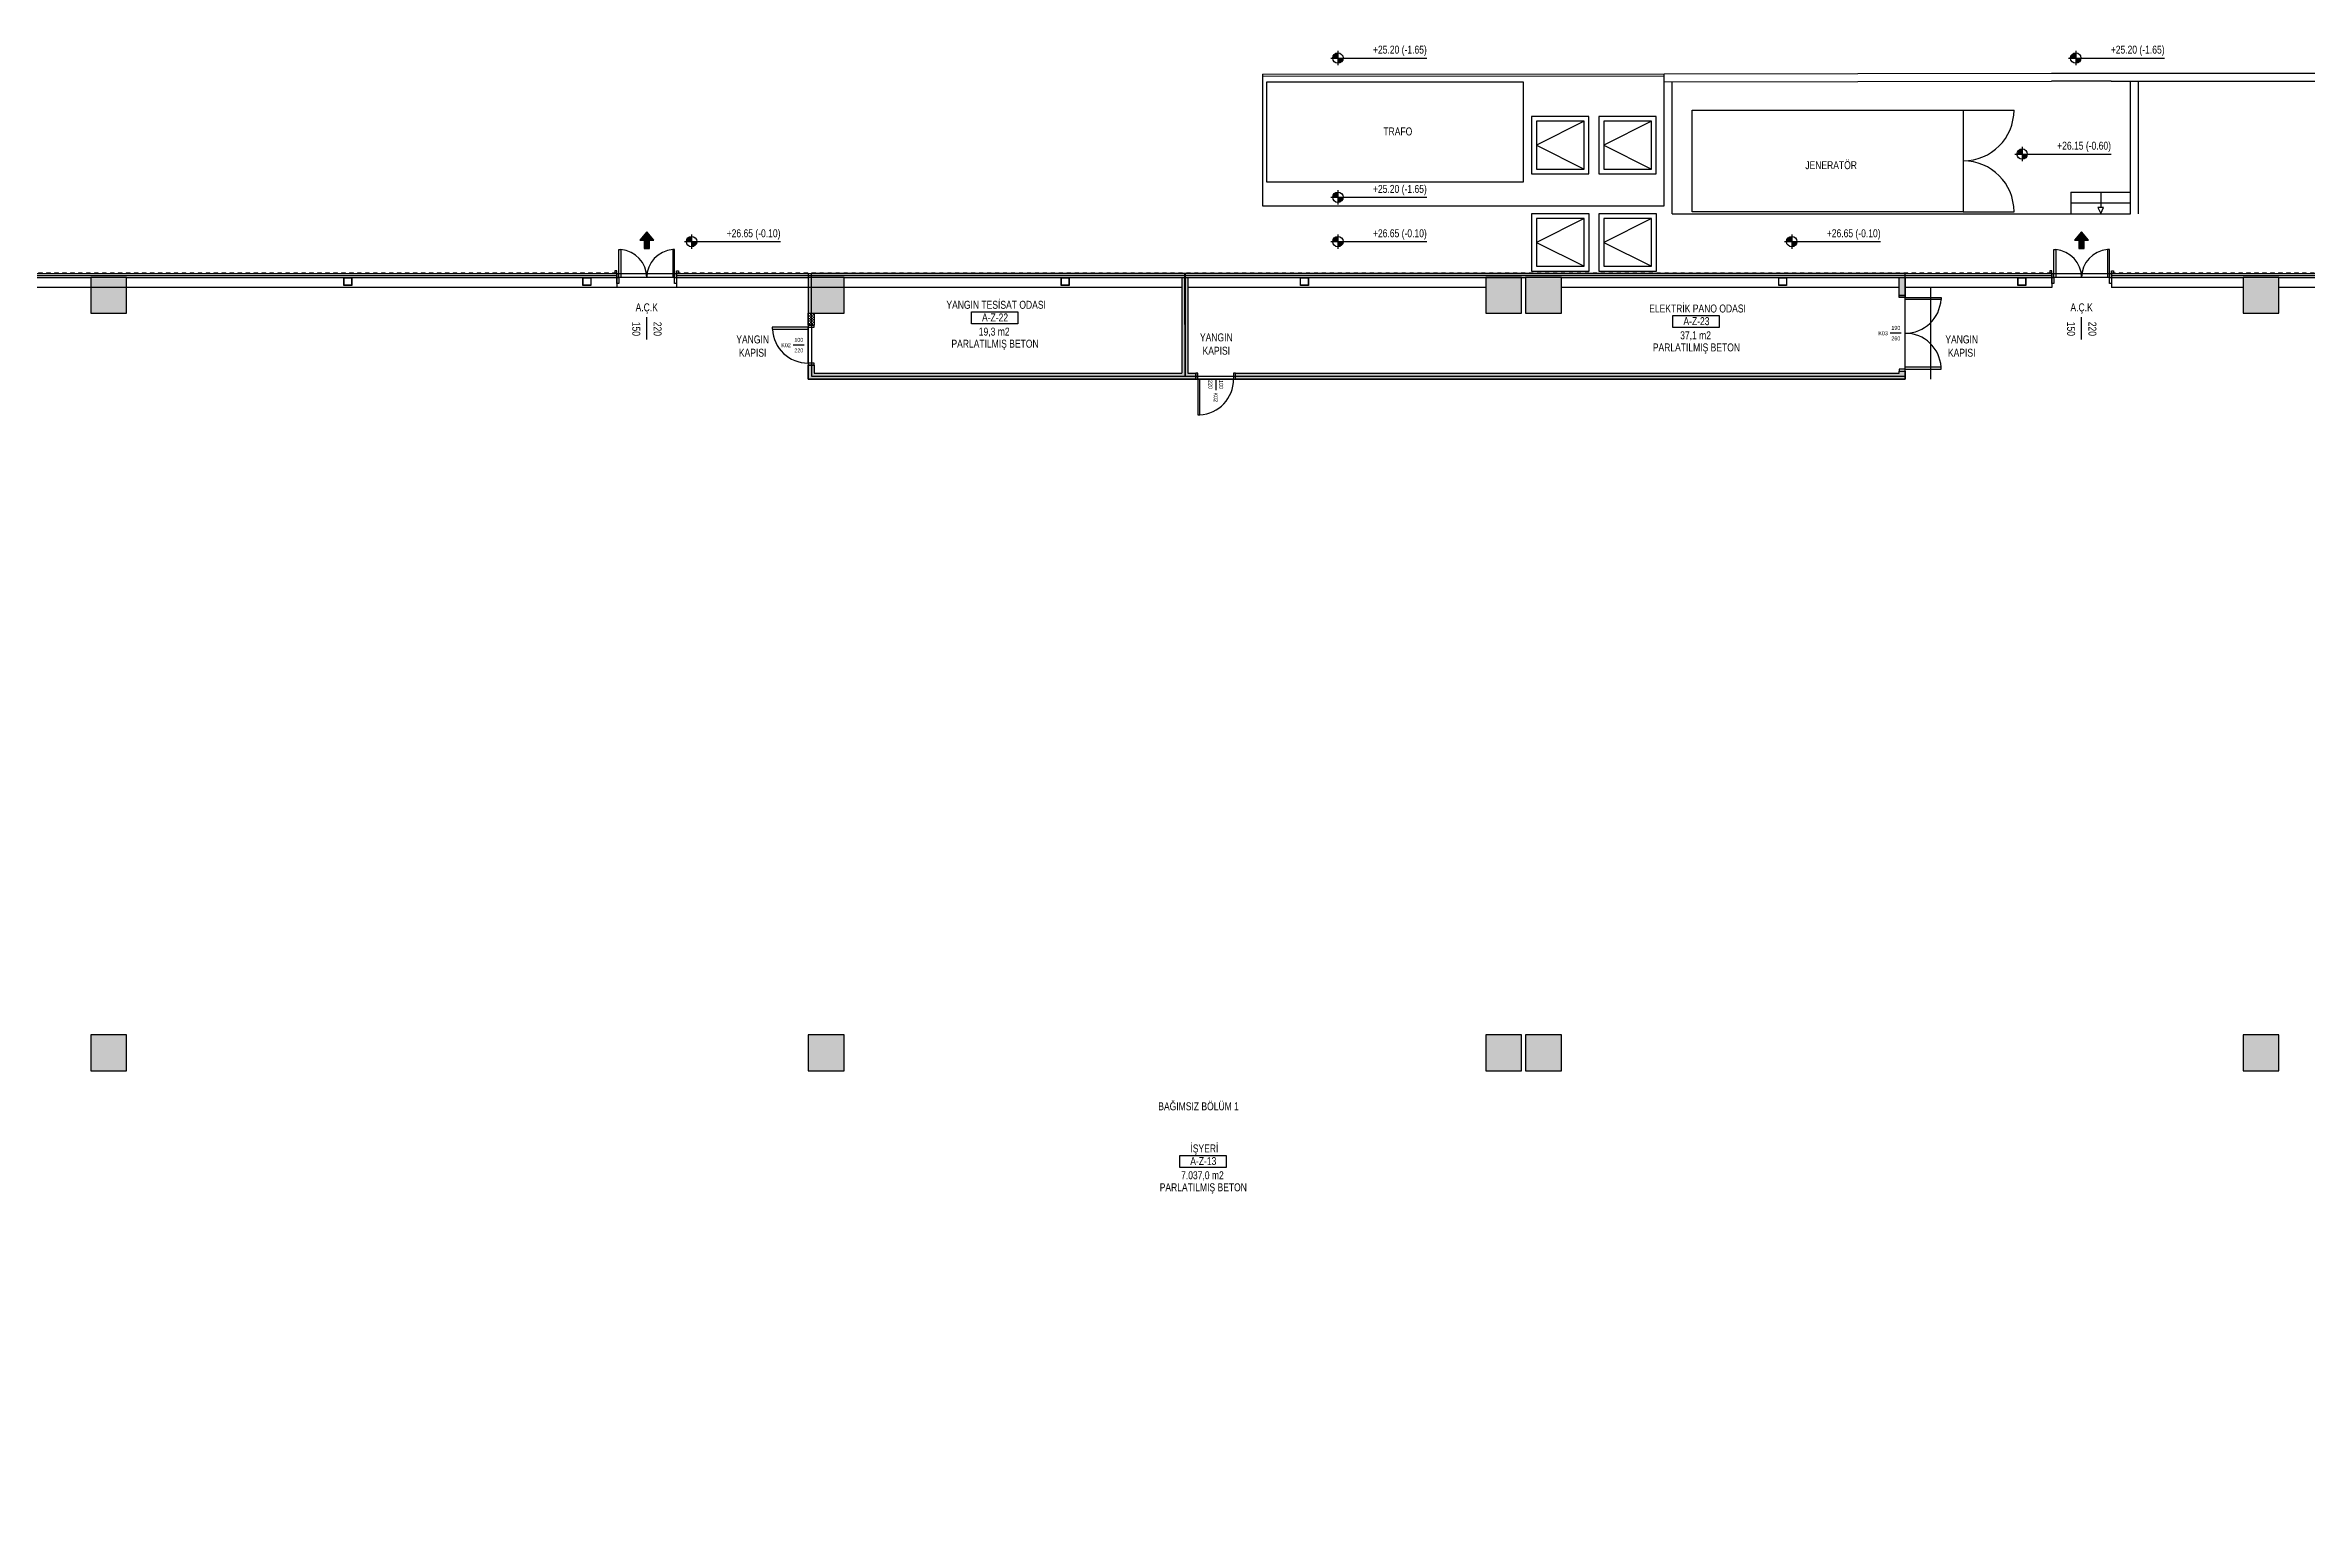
# Model space of a CAD drawing. Extents: x 259761 to 283296, y -701091 to -693683.
# Drawn here: x 267027 to 272702, y -697387 to -693683 of the extents above; entities that cross this region are included whole.
import ezdxf
from ezdxf.enums import TextEntityAlignment as Align

# ---------------------------------------------------------------- set-up
doc = ezdxf.new("R2010")
doc.units = 0
doc.header["$MEASUREMENT"] = 0
doc.layers.get('0').update_dxf_attribs({"linetype": 'CONTINUOUS'})
for name, color, linetype in [('A-DOOR', 193, 'CONTINUOUS'), ('A-WALL-SNWPNL', 200, 'CONTINUOUS'), ('MKDU0', 50, 'CONTINUOUS')]:
    doc.layers.add(name, color=color, linetype=linetype)
doc.styles.add('Fields_100', font='act_simplex.shx', dxfattribs={"width": 0.8, "height": 20})
pattern_1 = [(0, (256351.4238, -647212.943), (3.175, 3.175), [3.175, -3.175])]

# ---------------------------------------------------------------- blocks, each defined once
blk = doc.blocks.new('KAPI_100')
at = {"layer": 'A-DOOR'}
blk.add_line((5, 15), (95, 15), dxfattribs=at)
blk.add_lwpolyline([(95, 15), (95, 105), (90, 105), (90, 15)], dxfattribs=at)
for points in [[(0, 0), (5, 0), (5, 15), (0, 15)], [(95, 0), (100, 0), (100, 15), (95, 15)]]:
    blk.add_lwpolyline(points, close=True, dxfattribs=at)
blk.add_arc((95, 15), 90, 93.1847, 180, dxfattribs=at)
blk = doc.blocks.new('Mahal kutusu_100')
at = {"color": 0}
blk.add_lwpolyline([(-58, 30), (58, 30), (58, 0), (-58, 0)], close=True, dxfattribs=at)
at = {"color": 0, "style": 'Fields_100', "width": 0.8}
for tag, p in [('MAHAL', (3.6, 37.9)), ('KOD', (0.9, 6.2)), ('KAPLAMA', (0.8, -59.7)), ('ALAN', (-1.3, -29.4))]:
    blk.add_attdef(tag, text='', height=20, dxfattribs=at).set_placement(p, align=Align.CENTER)
blk = doc.blocks.new('Kapı Kodu_100')
at = {"color": 0}
blk.add_lwpolyline([(28, 0), (-28, 0)], dxfattribs=at)
at = {"color": 0, "style": 'Fields_100', "width": 0.8}
for tag, p in [('KK', (-63, -10)), ('W', (1, 17)), ('H', (1, -36))]:
    blk.add_attdef(tag, text='', height=20, dxfattribs=at).set_placement(p, align=Align.CENTER)
blk = doc.blocks.new('KAPI 150')
at = {"layer": 'A-DOOR'}
blk.add_line((145, 15), (5, 15), dxfattribs=at)
for points in [[(5, 15), (5, 85), (10, 85), (10, 15)], [(145, 15), (145, 85), (140, 85), (140, 15)]]:
    blk.add_lwpolyline(points, dxfattribs=at)
for points in [[(5, 0), (0, 0), (0, 15), (5, 15)], [(150, 0), (145, 0), (145, 15), (150, 15)]]:
    blk.add_lwpolyline(points, close=True, dxfattribs=at)
for centre, start, end in [((5, 15), 0, 85.904), ((145, 15), 94.096, 180)]:
    blk.add_arc(centre, 70, start, end, dxfattribs=at)
blk = doc.blocks.new('AÇK_01')
at = {"color": 0}
blk.add_lwpolyline([(28, 0), (-28, 0)], dxfattribs=at)
at = {"color": 0, "style": 'Fields_100', "width": 0.8}
blk.add_attdef('A.Ç.K.01', text='', height=20, rotation=90, dxfattribs=at).set_placement((-53, 0), align=Align.MIDDLE_CENTER)
for tag, p in [('W', (1, 17.2)), ('H', (1, -36.3))]:
    blk.add_attdef(tag, text='', height=20, dxfattribs=at).set_placement(p, align=Align.CENTER)
blk = doc.blocks.new('*U18')
at = {"layer": 'A-WALL-SNWPNL'}
blk.add_lwpolyline([(50, 1), (42, 1), (40, -1), (32, -1), (30, 1), (22, 1), (20, -1), (12, -1), (10, 1), (2, 1), (0, -1), (-8, -1), (-10, 1), (-18, 1), (-20, -1), (-28, -1), (-30, 1), (-38, 1), (-40, -1), (-48, -1), (-50, 1)], dxfattribs=at)
blk = doc.blocks.new('*U19')
at = {"layer": 'MKDU0', "color": 0, "linetype": 'ByBlock', "lineweight": -2, "transparency": 16777216}
for p in [(0, 0), (100, 0), (200, 0), (300, 0), (400, 0), (500, 0), (600, 0), (700, 0), (800, 0), (900, 0), (1000, 0), (1100, 0), (1200, 0), (1300, 0), (1400, 0), (1500, 0), (1600, 0), (1700, 0), (1800, 0), (1900, 0), (2000, 0), (2100, 0), (2200, 0), (2300, 0), (2400, 0), (2500, 0), (2600, 0), (2700, 0), (2800, 0), (2900, 0), (3000, 0), (3100, 0), (3200, 0), (3300, 0)]:
    blk.add_blockref('*U18', p, dxfattribs=at)
blk = doc.blocks.new('*U20')
at = {"layer": 'A-WALL-SNWPNL'}
blk.add_lwpolyline([(50, 1), (42, 1), (40, -1), (32, -1), (30, 1), (22, 1), (20, -1), (12, -1), (10, 1), (2, 1), (0, -1), (-8, -1), (-10, 1), (-18, 1), (-20, -1), (-28, -1), (-30, 1), (-38, 1), (-40, -1), (-48, -1), (-50, 1)], dxfattribs=at)
blk = doc.blocks.new('*U21')
at = {"layer": 'MKDU0', "color": 0, "linetype": 'ByBlock', "lineweight": -2, "transparency": 16777216}
for p in [(0, 0), (100, 0), (200, 0), (300, 0), (400, 0), (500, 0), (600, 0), (700, 0), (800, 0), (900, 0), (1000, 0), (1100, 0), (1200, 0), (1300, 0), (1400, 0), (1500, 0), (1600, 0), (1700, 0), (1800, 0), (1900, 0), (2000, 0), (2100, 0), (2200, 0), (2300, 0), (2400, 0), (2500, 0), (2600, 0), (2700, 0), (2800, 0), (2900, 0), (3000, 0), (3100, 0), (3200, 0), (3300, 0), (3400, 0), (3500, 0), (3600, 0), (3700, 0), (3800, 0), (3900, 0), (4000, 0), (4100, 0), (4200, 0), (4300, 0), (4400, 0), (4500, 0), (4600, 0), (4700, 0), (4800, 0), (4900, 0), (5000, 0), (5100, 0), (5200, 0), (5300, 0), (5400, 0)]:
    blk.add_blockref('*U20', p, dxfattribs=at)

msp = doc.modelspace()

# ---------------------------------------------------------------- hatches: boundary and pattern name
at = {"layer": 'MKDU0', "ltscale": 0.03}
h = msp.add_hatch(color=8, dxfattribs=at)
h.paths.add_polyline_path([(270270.7, -693701.9, 0.414214), (270257.7, -693714.9), (270270.7, -693714.9)])
h.paths.add_polyline_path([(270283.7, -693714.9), (270270.7, -693714.9), (270270.7, -693727.9, 0.414214)])
h = msp.add_hatch(color=8, dxfattribs=at)
h.paths.add_polyline_path([(272121.8, -693701.9, 0.414214), (272108.8, -693714.9), (272121.8, -693714.9)])
h.paths.add_polyline_path([(272134.8, -693714.9), (272121.8, -693714.9), (272121.8, -693727.9, 0.414214)])
h = msp.add_hatch(color=8, dxfattribs=at)
h.paths.add_polyline_path([(271987.4, -693942.9, 0.414214), (271974.4, -693955.9), (271987.4, -693955.9)])
h.paths.add_polyline_path([(272000.4, -693955.9), (271987.4, -693955.9), (271987.4, -693968.9, 0.414214)])
h = msp.add_hatch(color=8, dxfattribs=at)
h.paths.add_polyline_path([(270270.7, -694051.3, 0.414214), (270257.7, -694064.3), (270270.7, -694064.3)])
h.paths.add_polyline_path([(270283.7, -694064.3), (270270.7, -694064.3), (270270.7, -694077.3, 0.414214)])
h = msp.add_hatch(color=8, dxfattribs=at)
h.dxf.hatch_style = 1
h.paths.add_polyline_path([(268536.6, -694150.8), (268518.9, -694172), (268529.9, -694172), (268529.9, -694193.1), (268543.3, -694193.1), (268543.3, -694172), (268554.3, -694172)])
h = msp.add_hatch(color=8, dxfattribs=at)
h.paths.add_polyline_path([(268649.1, -694162.6, 0.414214), (268636.1, -694175.6), (268649.1, -694175.6)])
h.paths.add_polyline_path([(268662.1, -694175.6), (268649.1, -694175.6), (268649.1, -694188.6, 0.414214)])
h = msp.add_hatch(color=8, dxfattribs=at)
h.paths.add_polyline_path([(270270.7, -694162.6, 0.414214), (270257.7, -694175.6), (270270.7, -694175.6)])
h.paths.add_polyline_path([(270283.7, -694175.6), (270270.7, -694175.6), (270270.7, -694188.6, 0.414214)])
h = msp.add_hatch(color=8, dxfattribs=at)
h.paths.add_polyline_path([(271409.3, -694162.6, 0.414214), (271396.3, -694175.6), (271409.3, -694175.6)])
h.paths.add_polyline_path([(271422.3, -694175.6), (271409.3, -694175.6), (271409.3, -694188.6, 0.414214)])
h = msp.add_hatch(color=8, dxfattribs=at)
h.dxf.hatch_style = 1
h.paths.add_polyline_path([(272136.6, -694150.8), (272118.9, -694172), (272129.9, -694172), (272129.9, -694193.1), (272143.3, -694193.1), (272143.3, -694172), (272154.3, -694172)])
h = msp.add_hatch(dxfattribs=at)
h.set_pattern_fill('ANSI33', color=8)
h.set_pattern_definition([(45, (256351.424, -695852.415), (-4.490128, 4.490128), []), (45, (256355.914, -695852.415), (-4.490128, 4.490128), [3.175, -1.5875])])
h.paths.add_polyline_path([(272541.6, -700055.4), (272631.6, -700055.4), (272631.6, -699965.4), (272541.6, -699965.4)])
h.paths.add_polyline_path([(272541.6, -694355.4), (272631.6, -694355.4), (272631.6, -694265.4), (272541.6, -694265.4)])
h.paths.add_polyline_path([(270741.6, -700055.4), (270831.6, -700055.4), (270831.6, -699965.4), (270741.6, -699965.4)])
h.paths.add_polyline_path([(267141.6, -700055.4), (267231.6, -700055.4), (267231.6, -699965.4), (267141.6, -699965.4)])
h.paths.add_polyline_path([(270741.6, -694355.4), (270831.6, -694355.4), (270831.6, -694265.4), (270741.6, -694265.4)])
h.paths.add_polyline_path([(267141.6, -694355.4), (267231.6, -694355.4), (267231.6, -694265.4), (267141.6, -694265.4)])
h.paths.add_polyline_path([(272541.6, -698155.4), (272631.6, -698155.4), (272631.6, -698065.4), (272541.6, -698065.4)])
h.paths.add_polyline_path([(272541.6, -696255.4), (272631.6, -696255.4), (272631.6, -696165.4), (272541.6, -696165.4)])
h.paths.add_polyline_path([(270741.6, -698155.4), (270831.6, -698155.4), (270831.6, -698065.4), (270741.6, -698065.4)])
h.paths.add_polyline_path([(267141.6, -698155.4), (267231.6, -698155.4), (267231.6, -698065.4), (267141.6, -698065.4)])
h.paths.add_polyline_path([(270741.6, -696255.4), (270831.6, -696255.4), (270831.6, -696165.4), (270741.6, -696165.4)])
h.paths.add_polyline_path([(267141.6, -696255.4), (267231.6, -696255.4), (267231.6, -696165.4), (267141.6, -696165.4)])
h.paths.add_polyline_path([(277941.6, -698155.4), (278031.6, -698155.4), (278031.6, -698065.4), (277941.6, -698065.4)])
h.paths.add_polyline_path([(277941.6, -696255.4), (278031.6, -696255.4), (278031.6, -696165.4), (277941.6, -696165.4)])
h.paths.add_polyline_path([(276141.6, -698155.4), (276231.6, -698155.4), (276231.6, -698065.4), (276141.6, -698065.4)])
h.paths.add_polyline_path([(276141.6, -696255.4), (276231.6, -696255.4), (276231.6, -696165.4), (276141.6, -696165.4)])
h.paths.add_polyline_path([(274341.6, -698155.4), (274431.6, -698155.4), (274431.6, -698065.4), (274341.6, -698065.4)])
h.paths.add_polyline_path([(274341.6, -696255.4), (274431.6, -696255.4), (274431.6, -696165.4), (274341.6, -696165.4)])
h.paths.add_polyline_path([(270641.6, -698155.4), (270731.6, -698155.4), (270731.6, -698065.4), (270641.6, -698065.4)])
h.paths.add_polyline_path([(270641.6, -696255.4), (270731.6, -696255.4), (270731.6, -696165.4), (270641.6, -696165.4)])
h.paths.add_polyline_path([(268941.6, -698155.4), (269031.6, -698155.4), (269031.6, -698065.4), (268941.6, -698065.4)])
h.paths.add_polyline_path([(268941.6, -696255.4), (269031.6, -696255.4), (269031.6, -696165.4), (268941.6, -696165.4)])
h.paths.add_polyline_path([(265341.6, -698155.4), (265431.6, -698155.4), (265431.6, -698065.4), (265341.6, -698065.4)])
h.paths.add_polyline_path([(265341.6, -696255.4), (265431.6, -696255.4), (265431.6, -696165.4), (265341.6, -696165.4)])
h.paths.add_polyline_path([(263541.6, -698155.4), (263631.6, -698155.4), (263631.6, -698065.4), (263541.6, -698065.4)])
h.paths.add_polyline_path([(263541.6, -696255.4), (263631.6, -696255.4), (263631.6, -696165.4), (263541.6, -696165.4)])
h.paths.add_polyline_path([(261741.6, -698155.4), (261831.6, -698155.4), (261831.6, -698065.4), (261741.6, -698065.4)])
h.paths.add_polyline_path([(261741.6, -696255.4), (261831.6, -696255.4), (261831.6, -696165.4), (261741.6, -696165.4)])
h.paths.add_polyline_path([(279741.6, -696255.4), (279831.6, -696255.4), (279831.6, -696165.4), (279741.6, -696165.4)])
h.paths.add_polyline_path([(279741.6, -698155.4), (279831.6, -698155.4), (279831.6, -698065.4), (279741.6, -698065.4)])
h.paths.add_polyline_path([(279741.6, -700055.4), (279831.6, -700055.4), (279831.6, -699965.4), (279741.6, -699965.4)])
h.paths.add_polyline_path([(277941.6, -700055.4), (278031.6, -700055.4), (278031.6, -699965.4), (277941.6, -699965.4)])
h.paths.add_polyline_path([(276141.6, -700055.4), (276231.6, -700055.4), (276231.6, -699965.4), (276141.6, -699965.4)])
h.paths.add_polyline_path([(274341.6, -700055.4), (274431.6, -700055.4), (274431.6, -699965.4), (274341.6, -699965.4)])
h.paths.add_polyline_path([(270641.6, -700055.4), (270731.6, -700055.4), (270731.6, -699965.4), (270641.6, -699965.4)])
h.paths.add_polyline_path([(268941.6, -700055.4), (269031.6, -700055.4), (269031.6, -699965.4), (268941.6, -699965.4)])
h.paths.add_polyline_path([(265341.6, -700055.4), (265431.6, -700055.4), (265431.6, -699965.4), (265341.6, -699965.4)])
h.paths.add_polyline_path([(263541.6, -700055.4), (263631.6, -700055.4), (263631.6, -699965.4), (263541.6, -699965.4)])
h.paths.add_polyline_path([(261741.6, -700055.4), (261831.6, -700055.4), (261831.6, -699965.4), (261741.6, -699965.4)])
h.paths.add_polyline_path([(279741.6, -694355.4), (279831.6, -694355.4), (279831.6, -694265.4), (279741.6, -694265.4)])
h.paths.add_polyline_path([(277941.6, -694355.4), (278031.6, -694355.4), (278031.6, -694265.4), (277941.6, -694265.4)])
h.paths.add_polyline_path([(276141.6, -694355.4), (276231.6, -694355.4), (276231.6, -694265.4), (276141.6, -694265.4)])
h.paths.add_polyline_path([(274341.6, -694355.4), (274431.6, -694355.4), (274431.6, -694265.4), (274341.6, -694265.4)])
h.paths.add_polyline_path([(270641.6, -694355.4), (270731.6, -694355.4), (270731.6, -694265.4), (270641.6, -694265.4)])
h.paths.add_polyline_path([(268941.6, -694355.4), (269031.6, -694355.4), (269031.6, -694265.4), (268941.6, -694265.4)])
h.paths.add_polyline_path([(265341.6, -694355.4), (265431.6, -694355.4), (265431.6, -694265.4), (265341.6, -694265.4)])
h.paths.add_polyline_path([(263541.6, -694355.4), (263631.6, -694355.4), (263631.6, -694265.4), (263541.6, -694265.4)])
h.paths.add_polyline_path([(261741.6, -694355.4), (261831.6, -694355.4), (261831.6, -694265.4), (261741.6, -694265.4)])
h = msp.add_hatch(dxfattribs=at)
h.set_pattern_fill('DASH', color=8, angle=360)
h.set_pattern_definition(pattern_1)
h.paths.add_polyline_path([(269914.1, -694505.4), (269894.1, -694505.4), (269894.1, -694265.4), (269879.1, -694265.4), (269879.1, -694505.4), (268956.6, -694505.4), (268956.6, -694485.4), (268941.6, -694485.4), (268941.6, -694520.4), (269914.1, -694520.4)])
h = msp.add_hatch(dxfattribs=at)
h.set_pattern_fill('DASH', color=8, angle=360)
h.set_pattern_definition(pattern_1)
h.paths.add_polyline_path([(271694.1, -694500.4), (271679.1, -694500.4), (271679.1, -694505.4), (270014.1, -694505.4), (270014.1, -694520.4), (271694.1, -694520.4)])
h.paths.add_polyline_path([(271694.1, -694265.4), (271679.1, -694265.4), (271679.1, -694310.4), (271694.1, -694310.4)])
h = msp.add_hatch(dxfattribs=at)
h.set_pattern_fill('DASH', color=8, angle=360)
h.set_pattern_definition(pattern_1)
h.paths.add_polyline_path([(268956.6, -694355.4), (268941.6, -694355.4), (268941.6, -694385.4), (268956.6, -694385.4)])

# ---------------------------------------------------------------- linework, layer by layer
at = {"layer": 'MKDU0', "color": 8, "ltscale": 0.03}
for p, q in [((270252.7, -693714.9), (270493.7, -693714.9)), ((270270.7, -693696.9), (270270.7, -693732.9)), ((272103.8, -693714.9), (272344.8, -693714.9)), ((272121.8, -693696.9), (272121.8, -693732.9)), ((271089.6, -693754.3), (272061.1, -693753.3)), ((271089.6, -694085.4), (271089.6, -693754.3)), ((271089.6, -693774.3), (272061.1, -693773.3)), ((271109.6, -694105.4), (271109.6, -693774.3)), ((272061.1, -693753.3), (272211.1, -693753.3)), ((272211.1, -693773.2), (272061.1, -693773.3)), ((272211.1, -693753.2), (275361.1, -693750.1)), ((272211.1, -693773.2), (275361.1, -693770.1)), ((272259.6, -694105.4), (272259.3, -693773.2)), ((272279.6, -694105.4), (272279.3, -693773.1)), ((271839.6, -693845.4), (271967.1, -693845.4)), ((271969.4, -693955.9), (272210.4, -693955.9)), ((271987.4, -693937.9), (271987.4, -693973.9)), ((270252.7, -694064.3), (270493.7, -694064.3)), ((270270.7, -694046.3), (270270.7, -694082.3)), ((272109.6, -694051.3), (272259.6, -694051.3)), ((272109.6, -694051.3), (272109.6, -694105.4)), ((271109.6, -694105.4), (272259.6, -694105.4)), ((271839.6, -694100.4), (271967.1, -694100.4)), ((272109.6, -694078.3), (272259.6, -694078.3)), ((268631.1, -694175.6), (268872.1, -694175.6)), ((268649.1, -694157.6), (268649.1, -694193.6)), ((270252.7, -694175.6), (270493.7, -694175.6)), ((270270.7, -694157.6), (270270.7, -694193.6)), ((271391.3, -694175.6), (271632.3, -694175.6)), ((271409.3, -694157.6), (271409.3, -694193.6)), ((269879.1, -694290.4), (259920.7, -694290.4)), ((265431.6, -694265.4), (267141.6, -694265.4)), ((267141.6, -694290.4), (265431.6, -694290.4)), ((267231.6, -694265.4), (268461.6, -694265.4)), ((268461.6, -694290.4), (267231.6, -694290.4)), ((268611.6, -694265.4), (268941.6, -694265.4)), ((268941.6, -694290.4), (268611.6, -694290.4)), ((269031.6, -694265.4), (270086.6, -694265.4)), ((269879.1, -694290.4), (269031.6, -694290.4)), ((270086.6, -694290.4), (269894.1, -694290.4)), ((270086.6, -694265.4), (270741.6, -694265.4)), ((270641.6, -694290.4), (270086.6, -694290.4)), ((270831.6, -694265.4), (272061.6, -694265.4)), ((271679.1, -694290.4), (270831.6, -694290.4)), ((272061.6, -694290.4), (271694.1, -694290.4)), ((272211.6, -694265.4), (272541.6, -694265.4)), ((272541.6, -694290.4), (272211.6, -694290.4)), ((272631.6, -694265.4), (274341.6, -694265.4)), ((274341.6, -694290.4), (272631.6, -694290.4)), ((271694.1, -694310.4), (271679.1, -694310.4)), ((271694.1, -694495.4), (271694.1, -694315.4)), ((268941.6, -694385.4), (268956.6, -694385.4)), ((268956.6, -694485.4), (268941.6, -694485.4)), ((269914.1, -694520.4), (269914.1, -694505.4)), ((270014.1, -694520.4), (270014.1, -694505.4))]:
    msp.add_line(p, q, dxfattribs=at)
for points in [[(270081.6, -693755.3), (271089.6, -693754.3)], [(270081.6, -693755.3), (270081.6, -694085.4), (271089.6, -694085.4)], [(270081.6, -693760.3), (271089.6, -693759.3)], [(270888.6, -693873.4), (270768.6, -693933.4), (270888.6, -693993.4)], [(271057.6, -693873.4), (270937.6, -693933.4), (271057.6, -693993.4)], [(272184.5, -694051.3), (272184.5, -694090.3)], [(270888.7, -694117.4), (270768.7, -694177.4), (270888.7, -694237.4)], [(271057.7, -694117.4), (270937.7, -694177.4), (271057.7, -694237.4)], [(262911.6, -694255.4), (268461.6, -694255.4)], [(262911.6, -694260.4), (268461.6, -694260.4)], [(268466.6, -694265.4), (268461.6, -694265.4), (268461.6, -694248.4), (268456.6, -694248.4), (268456.6, -694252.9)], [(268461.6, -694255.4), (268461.6, -694265.4)], [(268461.6, -694265.4), (268461.6, -694290.4)], [(268606.6, -694265.4), (268611.6, -694265.4), (268611.6, -694248.4), (268616.6, -694248.4), (268616.6, -694252.9)], [(268611.6, -694253.4), (268619.6, -694253.4), (268621.6, -694255.4), (268629.6, -694255.4), (268631.6, -694253.4), (268639.6, -694253.4), (268641.6, -694255.4), (268649.6, -694255.4), (268651.6, -694253.4), (268659.6, -694253.4), (268661.6, -694255.4)], [(268611.6, -694255.4), (268611.6, -694265.4)], [(268611.6, -694255.4), (270086.6, -694255.4)], [(268611.6, -694260.4), (272061.6, -694260.4)], [(268611.6, -694265.4), (268611.6, -694290.4)], [(269879.1, -694265.4), (269879.1, -694505.4)], [(269894.1, -694265.4), (269894.1, -694505.4)], [(270086.6, -694255.4), (272061.6, -694255.4)], [(271679.1, -694310.4), (271679.1, -694265.4)], [(271694.1, -694265.4), (271694.1, -694310.4)], [(271758, -694520.4), (271758, -694290.4)], [(272066.6, -694265.4), (272061.6, -694265.4), (272061.6, -694248.4), (272056.6, -694248.4), (272056.6, -694252.9)], [(272061.6, -694255.4), (272061.6, -694265.4)], [(272061.6, -694265.4), (272061.6, -694290.4)], [(272206.6, -694265.4), (272211.6, -694265.4), (272211.6, -694248.4), (272216.6, -694248.4), (272216.6, -694252.9)], [(272211.6, -694253.4), (272219.6, -694253.4), (272221.6, -694255.4), (272229.6, -694255.4), (272231.6, -694253.4), (272239.6, -694253.4), (272241.6, -694255.4), (272249.6, -694255.4), (272251.6, -694253.4), (272259.6, -694253.4), (272261.6, -694255.4)], [(272211.6, -694255.4), (274996.6, -694255.4)], [(272211.6, -694255.4), (272211.6, -694265.4)], [(272211.6, -694260.4), (274996.6, -694260.4)], [(272211.6, -694265.4), (272211.6, -694290.4)], [(272261.6, -694255.4), (272269.6, -694255.4), (272271.6, -694253.4), (272279.6, -694253.4), (272281.6, -694255.4), (272289.6, -694255.4), (272291.6, -694253.4), (272299.6, -694253.4), (272301.6, -694255.4), (272309.6, -694255.4), (272311.6, -694253.4), (272319.6, -694253.4), (272321.6, -694255.4), (272329.6, -694255.4), (272331.6, -694253.4), (272339.6, -694253.4), (272341.6, -694255.4), (272349.6, -694255.4), (272351.6, -694253.4), (272359.6, -694253.4), (272361.6, -694255.4)], [(272361.6, -694255.4), (272369.6, -694255.4), (272371.6, -694253.4), (272379.6, -694253.4), (272381.6, -694255.4), (272389.6, -694255.4), (272391.6, -694253.4), (272399.6, -694253.4), (272401.6, -694255.4), (272409.6, -694255.4), (272411.6, -694253.4), (272419.6, -694253.4), (272421.6, -694255.4), (272429.6, -694255.4), (272431.6, -694253.4), (272439.6, -694253.4), (272441.6, -694255.4), (272449.6, -694255.4), (272451.6, -694253.4), (272459.6, -694253.4), (272461.6, -694255.4)], [(272461.6, -694255.4), (272469.6, -694255.4), (272471.6, -694253.4), (272479.6, -694253.4), (272481.6, -694255.4), (272489.6, -694255.4), (272491.6, -694253.4), (272499.6, -694253.4), (272501.6, -694255.4), (272509.6, -694255.4), (272511.6, -694253.4), (272519.6, -694253.4), (272521.6, -694255.4), (272529.6, -694255.4), (272531.6, -694253.4), (272539.6, -694253.4), (272541.6, -694255.4), (272549.6, -694255.4), (272551.6, -694253.4), (272559.6, -694253.4), (272561.6, -694255.4)], [(272561.6, -694255.4), (272569.6, -694255.4), (272571.6, -694253.4), (272579.6, -694253.4), (272581.6, -694255.4), (272589.6, -694255.4), (272591.6, -694253.4), (272599.6, -694253.4), (272601.6, -694255.4), (272609.6, -694255.4), (272611.6, -694253.4), (272619.6, -694253.4), (272621.6, -694255.4), (272629.6, -694255.4), (272631.6, -694253.4), (272639.6, -694253.4), (272641.6, -694255.4), (272649.6, -694255.4), (272651.6, -694253.4), (272659.6, -694253.4), (272661.6, -694255.4)], [(272661.6, -694255.4), (272669.6, -694255.4), (272671.6, -694253.4), (272679.6, -694253.4), (272681.6, -694255.4), (272689.6, -694255.4), (272691.6, -694253.4), (272699.6, -694253.4), (272701.6, -694255.4), (272709.6, -694255.4), (272711.6, -694253.4), (272719.6, -694253.4), (272721.6, -694255.4), (272729.6, -694255.4), (272731.6, -694253.4), (272739.6, -694253.4), (272741.6, -694255.4), (272749.6, -694255.4), (272751.6, -694253.4), (272759.6, -694253.4), (272761.6, -694255.4)], [(268941.6, -694385.4), (268941.6, -694355.4)], [(268956.6, -694355.4), (268956.6, -694385.4)], [(271694.1, -694315.4), (271784.1, -694315.4), (271784.1, -694320.4), (271694.1, -694320.4)], [(269914.1, -694520.4), (268941.6, -694520.4), (268941.6, -694485.4)], [(268956.6, -694485.4), (268956.6, -694505.4), (269879.1, -694505.4)], [(269894.1, -694505.4), (269914.1, -694505.4)], [(270014.1, -694505.4), (271679.1, -694505.4), (271679.1, -694500.4), (271694.1, -694500.4), (271694.1, -694520.4), (270014.1, -694520.4)], [(271694.1, -694495.4), (271784.1, -694495.4), (271784.1, -694490.4), (271694.1, -694490.4)]]:
    msp.add_lwpolyline(points, dxfattribs=at)
for points in [[(270091.6, -694025.3), (270736.6, -694025.3), (270736.6, -693775.3), (270091.6, -693775.3)], [(271159.6, -693845.4), (271839.6, -693845.4), (271839.6, -694100.4), (271159.6, -694100.4)], [(270756.6, -694005.4), (270900.6, -694005.4), (270900.6, -693861.4), (270756.6, -693861.4)], [(270768.6, -693993.4), (270888.6, -693993.4), (270888.6, -693873.4), (270768.6, -693873.4)], [(270925.6, -694005.4), (271069.6, -694005.4), (271069.6, -693861.4), (270925.6, -693861.4)], [(270937.6, -693993.4), (271057.6, -693993.4), (271057.6, -693873.4), (270937.6, -693873.4)], [(270756.7, -694249.4), (270900.7, -694249.4), (270900.7, -694105.4), (270756.7, -694105.4)], [(270768.7, -694237.4), (270888.7, -694237.4), (270888.7, -694117.4), (270768.7, -694117.4)], [(270925.7, -694249.4), (271069.7, -694249.4), (271069.7, -694105.4), (270925.7, -694105.4)], [(270937.7, -694237.4), (271057.7, -694237.4), (271057.7, -694117.4), (270937.7, -694117.4)], [(272192, -694090.3), (272177, -694090.3), (272184.5, -694105.3)], [(268536.6, -694150.8), (268518.9, -694172), (268529.9, -694172), (268529.9, -694193.1), (268543.3, -694193.1), (268543.3, -694172), (268554.3, -694172)], [(272136.6, -694150.8), (272118.9, -694172), (272129.9, -694172), (272129.9, -694193.1), (272143.3, -694193.1), (272143.3, -694172), (272154.3, -694172)], [(271694.1, -694255.4), (279841.6, -694255.4), (279841.6, -698155.4), (261719.1, -698155.4), (261719.1, -694255.4), (268941.6, -694255.4), (268941.6, -694520.4), (271694.1, -694520.4)], [(267141.6, -694355.4), (267231.6, -694355.4), (267231.6, -694265.4), (267141.6, -694265.4)], [(268941.6, -694355.4), (269031.6, -694355.4), (269031.6, -694265.4), (268941.6, -694265.4)], [(268949.7, -694512.9), (269887.2, -694512.9), (269886.6, -694255.4), (268949.1, -694255.4)], [(269887.2, -694512.9), (271694.1, -694512.9), (271694.1, -694255.4), (269887.2, -694255.4)], [(270641.6, -694355.4), (270731.6, -694355.4), (270731.6, -694265.4), (270641.6, -694265.4)], [(270741.6, -694355.4), (270831.6, -694355.4), (270831.6, -694265.4), (270741.6, -694265.4)], [(272541.6, -694355.4), (272631.6, -694355.4), (272631.6, -694265.4), (272541.6, -694265.4)], [(271679.1, -694315.4), (271679.1, -694310.4), (271694.1, -694310.4), (271694.1, -694315.4)], [(271679.1, -694495.4), (271679.1, -694500.4), (271694.1, -694500.4), (271694.1, -694495.4)], [(267141.6, -696255.4), (267231.6, -696255.4), (267231.6, -696165.4), (267141.6, -696165.4)], [(268941.6, -696255.4), (269031.6, -696255.4), (269031.6, -696165.4), (268941.6, -696165.4)], [(270641.6, -696255.4), (270731.6, -696255.4), (270731.6, -696165.4), (270641.6, -696165.4)], [(270741.6, -696255.4), (270831.6, -696255.4), (270831.6, -696165.4), (270741.6, -696165.4)], [(272541.6, -696255.4), (272631.6, -696255.4), (272631.6, -696165.4), (272541.6, -696165.4)]]:
    msp.add_lwpolyline(points, close=True, dxfattribs=at)
at = {"layer": 'MKDU0', "color": 8, "ltscale": 0.03, "elevation": 0}
for points in [[(267776.6, -694265.4), (267796.6, -694265.4), (267796.6, -694285.4), (267776.6, -694285.4)], [(267777.2, -694266), (267796, -694266), (267796, -694284.8), (267777.2, -694284.8)], [(268376.6, -694265.4), (268396.6, -694265.4), (268396.6, -694285.4), (268376.6, -694285.4)], [(268377.2, -694266), (268396, -694266), (268396, -694284.8), (268377.2, -694284.8)], [(269576.6, -694265.4), (269596.6, -694265.4), (269596.6, -694285.4), (269576.6, -694285.4)], [(269577.2, -694266), (269596, -694266), (269596, -694284.8), (269577.2, -694284.8)], [(270176.6, -694265.4), (270196.6, -694265.4), (270196.6, -694285.4), (270176.6, -694285.4)], [(270177.2, -694266), (270196, -694266), (270196, -694284.8), (270177.2, -694284.8)], [(271376.6, -694265.4), (271396.6, -694265.4), (271396.6, -694285.4), (271376.6, -694285.4)], [(271377.2, -694266), (271396, -694266), (271396, -694284.8), (271377.2, -694284.8)], [(271976.6, -694265.4), (271996.6, -694265.4), (271996.6, -694285.4), (271976.6, -694285.4)], [(271977.2, -694266), (271996, -694266), (271996, -694284.8), (271977.2, -694284.8)]]:
    msp.add_lwpolyline(points, close=True, dxfattribs=at)
at = {"layer": 'MKDU0', "color": 8, "ltscale": 0.03}
for centre in [(270270.7, -693714.9), (272121.8, -693714.9), (271987.4, -693955.9), (270270.7, -694064.3), (268649.1, -694175.6), (270270.7, -694175.6), (271409.3, -694175.6)]:
    msp.add_circle(centre, 13, dxfattribs=at)
for centre, radius, start, end in [((271839.6, -693845.4), 127.5, 270, 0), ((271839.6, -694100.4), 127.5, 0, 90), ((271694.1, -694315.4), 90, 270, 356.8153), ((271694.1, -694495.4), 90, 3.1847, 90)]:
    msp.add_arc(centre, radius, start, end, dxfattribs=at)

# ---------------------------------------------------------------- block references
for p in [(268461.6, -694280.4), (272061.6, -694280.4)]:
    msp.add_blockref('KAPI 150', p, dxfattribs=at)
for name, p, rotation in [('*U21', (268411.6, -694254.4), 180), ('*U19', (272011.6, -694254.4), 180), ('KAPI_100', (268956.6, -694485.4), 90), ('KAPI_100', (270014.1, -694505.4), 180)]:
    msp.add_blockref(name, p, dxfattribs=dict(at, rotation=rotation))
at = {"layer": 'MKDU0', "color": 8, "ltscale": 0.03, "rotation": 270}
for p in [(268536.6, -694393.4), (272136.6, -694393.4)]:
    msp.add_blockref('AÇK_01', p, dxfattribs=at).add_auto_attribs({'A.Ç.K.01': 'A.Ç.K', 'H': '150', 'W': '220'})
at = {"layer": 'MKDU0', "color": 8, "ltscale": 0.03}
for p, values in [((269409.6, -694381.9), {'MAHAL': 'YANGIN TESİSAT ODASI', 'KOD': 'A-Z-22', 'ALAN': '19,3 m2', 'KAPLAMA': 'PARLATILMIŞ BETON'}), ((271169.4, -694391.2), {'MAHAL': 'ELEKTRİK PANO ODASI', 'KOD': 'A-Z-23', 'ALAN': '37,1 m2', 'KAPLAMA': 'PARLATILMIŞ BETON'}), ((269932.1, -696498.3), {'MAHAL': 'İŞYERİ', 'KOD': 'A-Z-13', 'ALAN': '7.037,0 m2', 'KAPLAMA': 'PARLATILMIŞ BETON'})]:
    msp.add_blockref('Mahal kutusu_100', p, dxfattribs=at).add_auto_attribs(values)
at = {"layer": 'MKDU0', "color": 8, "ltscale": 0.03, "xscale": 0.5, "yscale": 0.5, "zscale": 0.5}
for p, values in [((271670.1, -694405.4), {'KK': 'K03', 'H': '260', 'W': '190'}), ((268917.6, -694435.4), {'KK': 'K02', 'H': '220', 'W': '100'})]:
    msp.add_blockref('Kapı Kodu_100', p, dxfattribs=at).add_auto_attribs(values)
at = {"layer": 'MKDU0', "color": 8, "ltscale": 0.03}
ref = msp.add_blockref('Kapı Kodu_100', (269964.1, -694534.4), dxfattribs=dict(at, xscale=-0.5, yscale=0.5, zscale=0.5, rotation=270))
ref.add_attrib('KK', 'K02', dxfattribs={"layer": '0', "color": 0, "height": 10, "rotation": 270, "style": 'Fields_100', "width": 0.8}).set_placement((269959.3, -694565.9), align=Align.CENTER)
ref.add_attrib('H', '220', dxfattribs={"layer": '0', "color": 0, "height": 10, "rotation": 270, "style": 'Fields_100', "width": 0.8}).set_placement((269945.9, -694533.9), align=Align.CENTER)
ref.add_attrib('W', '100', dxfattribs={"layer": '0', "color": 0, "height": 10, "rotation": 270, "style": 'Fields_100', "width": 0.8}).set_placement((269972.7, -694533.9), align=Align.CENTER)

# ---------------------------------------------------------------- texts
at = {"layer": 'MKDU0', "color": 8, "ltscale": 0.03, "style": 'Fields_100', "width": 0.8}
for s, p in [('TRAFO', (270384.8, -693909.1)), ('JENERATÖR', (271443.4, -693993.7))]:
    msp.add_text(s, height=20, dxfattribs=at).set_placement(p)
at = {"layer": 'MKDU0', "color": 8, "ltscale": 0.03, "char_height": 20, "style": 'Fields_100'}
for s, insert, attachment_point in [('+25.20 (-1.65)', (270493.7, -693709.9), 9), ('+25.20 (-1.65)', (272344.8, -693709.9), 9), ('+26.15 (-0.60)', (272210.4, -693950.9), 9), ('+25.20 (-1.65)', (270493.7, -694059.3), 9), ('+26.65 (-0.10)', (268872.1, -694170.6), 9), ('+26.65 (-0.10)', (270493.7, -694170.6), 9), ('+26.65 (-0.10)', (271632.3, -694170.6), 9), ('YANGIN \\PKAPISI', (268802.3, -694410.9), 2), ('YANGIN \\PKAPISI', (269965.6, -694405.8), 2), ('YANGIN \\PKAPISI', (271835.8, -694410.9), 2), ('BAĞIMSIZ BÖLÜM 1', (269921.1, -696334.7), 2)]:
    msp.add_mtext_dynamic_manual_height_columns(s, width=436.665, gutter_width=100, heights=[0], dxfattribs=dict(at, insert=insert, attachment_point=attachment_point))

doc.saveas('drawing.dxf')
